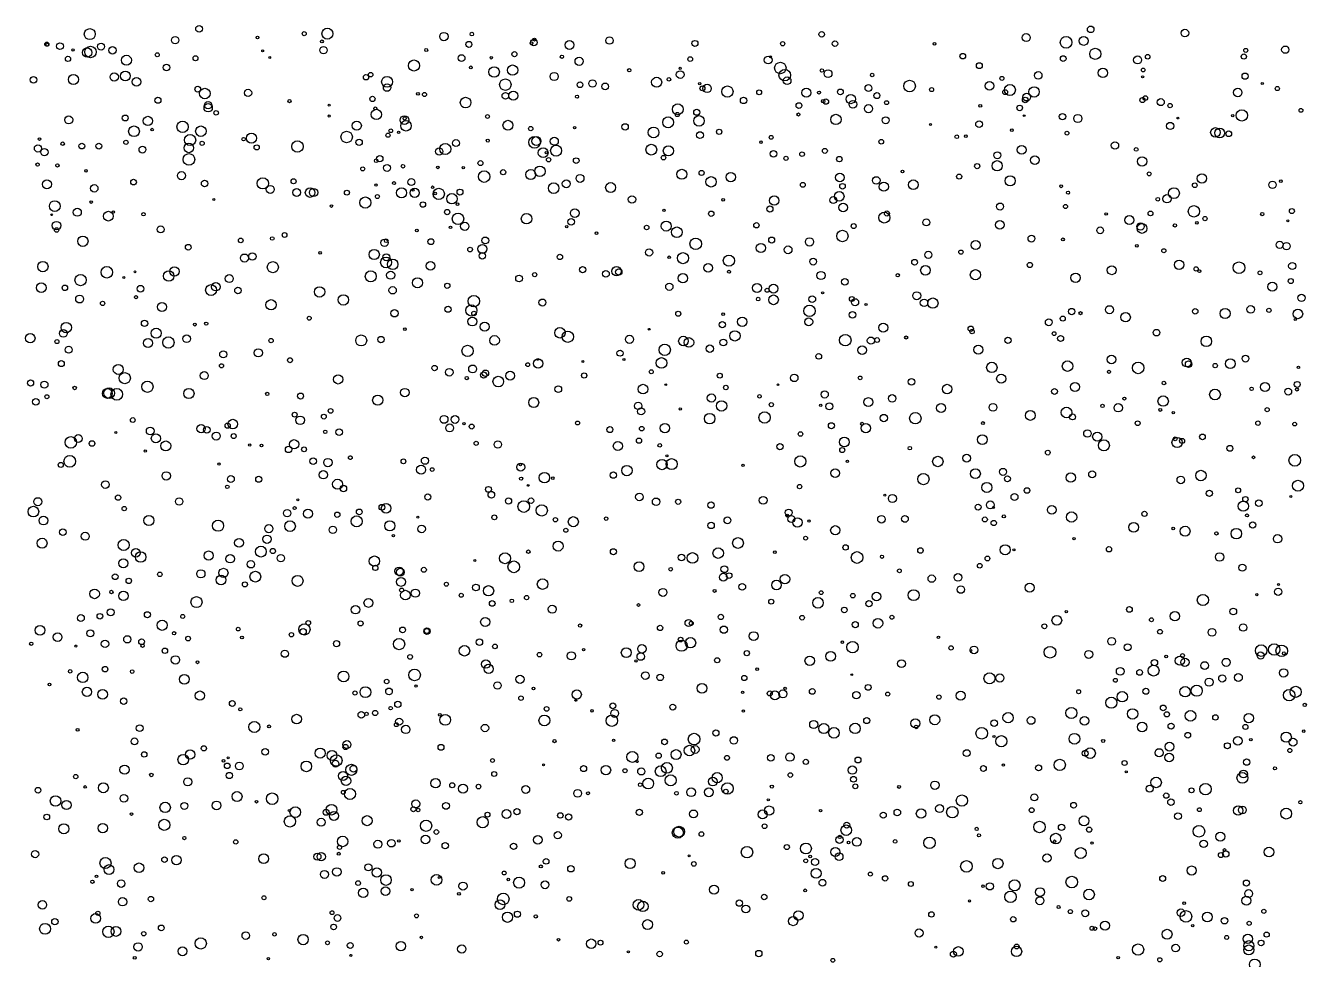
# Model space of a CAD drawing. Extents: x -296 to 296, y -196 to 196.
# Drawn here: x -295.8 to -77.4, y 36.1 to 195.5 of the extents above; entities that cross this region are included whole.
import ezdxf

# ---------------------------------------------------------------- set-up
doc = ezdxf.new("R2010")
doc.units = 0

msp = doc.modelspace()

# ---------------------------------------------------------------- linework, layer by layer
at = {"layer": 'MIX'}
for centre, radius in [((-284.799, 194.0253), 0.9393), ((-266.1601, 194.9174), 0.565), ((-248.2148, 194.105), 0.3445), ((-244.2562, 194.103), 0.931), ((-159.9038, 193.9913), 0.4793), ((-114.0043, 194.8439), 0.5636), ((-97.9259, 194.2112), 0.6467), ((-292.1429, 192.3059), 0.3499), ((-292.0463, 192.2079), 0.2617), ((-289.8888, 191.9839), 0.5718), ((-282.8854, 191.9023), 0.5942), ((-270.2422, 193.0002), 0.6355), ((-256.1812, 193.4383), 0.2283), ((-245.1799, 192.7848), 0.2404), ((-224.3715, 193.6094), 0.7225), ((-220.1196, 192.2743), 0.509), ((-219.6167, 194.0304), 0.3059), ((-209.4261, 192.4874), 0.2524), ((-209.0451, 192.6043), 0.5567), ((-208.9376, 193.0873), 0.2406), ((-202.9424, 192.1768), 0.7488), ((-196.1269, 192.9266), 0.6286), ((-181.5392, 192.4401), 0.5086), ((-166.568, 192.3806), 0.3654), ((-157.6463, 192.3954), 0.4737), ((-140.6657, 192.3886), 0.2373), ((-125.0123, 193.4377), 0.6821), ((-118.1955, 192.6184), 0.998), ((-115.1975, 192.8679), 0.7533), ((-288.5253, 189.7982), 0.4432), ((-287.6449, 191.3309), 0.1998), ((-285.2521, 190.8861), 0.8014), ((-284.6796, 190.9816), 0.977), ((-280.933, 191.2633), 0.6365), ((-278.5501, 189.578), 0.848), ((-273.2886, 190.4961), 0.3371), ((-266.7636, 189.9107), 0.4231), ((-255.305, 191.1526), 0.1678), ((-254.1078, 190.0357), 0.1586), ((-244.9267, 191.3018), 0.625), ((-227.3905, 191.3035), 0.2631), ((-221.3595, 189.9377), 0.5779), ((-216.2884, 189.9978), 0.2218), ((-212.3463, 190.6134), 0.4333), ((-204.2292, 190.1693), 0.2872), ((-201.3057, 189.3901), 0.6986), ((-182.341, 189.7677), 0.4084), ((-169.0389, 189.6075), 0.6611), ((-168.6308, 190.1425), 0.1605), ((-135.8331, 190.2605), 0.4749), ((-118.694, 189.8535), 0.4877), ((-113.2223, 190.6625), 0.9516), ((-105.9992, 189.6285), 0.6824), ((-104.2809, 190.165), 0.3875), ((-87.8687, 190.1982), 0.4502), ((-87.5373, 191.2434), 0.3475), ((-80.7979, 191.3741), 0.6232), ((-271.7176, 188.3459), 0.5588), ((-229.4869, 188.6715), 0.95), ((-219.7781, 188.3535), 0.2356), ((-215.8082, 187.5683), 0.9002), ((-212.644, 187.8932), 0.8741), ((-192.7381, 187.857), 0.2835), ((-184.0699, 188.1954), 0.1832), ((-166.9592, 188.2496), 0.9748), ((-166.2069, 187.023), 0.9875), ((-159.8671, 187.8141), 0.2955), ((-158.8228, 187.2781), 0.6702), ((-133.0069, 188.6398), 0.5063), ((-111.9202, 187.4148), 0.7915), ((-105.0414, 187.9075), 0.317), ((-294.4103, 186.2197), 0.5629), ((-287.5947, 186.2798), 0.8526), ((-280.6252, 186.7137), 0.7128), ((-278.7471, 186.8951), 0.8254), ((-276.8273, 185.8923), 0.7316), ((-237.6726, 186.6685), 0.4493), ((-236.8827, 187.1157), 0.3831), ((-234.0658, 185.8836), 0.9328), ((-213.8887, 185.4061), 0.9822), ((-205.5583, 186.7923), 0.6916), ((-201.1517, 185.3912), 0.4867), ((-199.0163, 185.6043), 0.6387), ((-196.8457, 185.1122), 0.5693), ((-188.0738, 185.8131), 0.8641), ((-185.9724, 186.3069), 0.3119), ((-184.0532, 187.123), 0.6602), ((-180.7197, 185.5598), 0.1852), ((-165.802, 186.0734), 0.6541), ((-151.2972, 187.0459), 0.3009), ((-144.8975, 185.1708), 0.9897), ((-131.2688, 185.2159), 0.7388), ((-129.1578, 186.4804), 0.3425), ((-122.9623, 186.9789), 0.6458), ((-105.1348, 186.7316), 0.1777), ((-87.6518, 186.8517), 0.5299), ((-84.714, 185.6145), 0.178), ((-266.3856, 184.6402), 0.4964), ((-265.1773, 183.8845), 0.9033), ((-257.7979, 183.9891), 0.6251), ((-234.0673, 184.9139), 0.6424), ((-228.8102, 183.8475), 0.2424), ((-227.6891, 183.7258), 0.3513), ((-213.8903, 183.5119), 0.5597), ((-212.53, 183.5246), 0.7907), ((-201.6635, 183.3492), 0.254), ((-180.2526, 184.7778), 0.4233), ((-179.4698, 184.7643), 0.7238), ((-175.9979, 184.2226), 0.9664), ((-170.5765, 184.0959), 0.4229), ((-162.533, 184.0325), 0.7852), ((-160.3608, 184.0553), 0.2581), ((-156.7119, 184.17), 0.4914), ((-154.9414, 182.9439), 0.788), ((-151.9286, 184.8193), 0.5862), ((-150.4943, 183.5418), 0.5128), ((-141.1501, 184.5581), 0.3392), ((-128.6041, 184.1249), 0.4104), ((-127.7951, 184.4994), 0.9337), ((-124.928, 183.2785), 0.6587), ((-123.6616, 184.1692), 0.8845), ((-104.6841, 183.1191), 0.3905), ((-88.9058, 184.0636), 0.7163), ((-82.1637, 184.7393), 0.3565), ((-273.18, 182.7336), 0.5124), ((-264.6045, 181.4564), 0.7108), ((-264.6188, 181.9144), 0.6242), ((-250.7282, 182.5964), 0.2716), ((-243.9433, 181.8981), 0.1716), ((-236.5697, 182.9665), 0.4484), ((-236.0789, 181.3379), 0.2549), ((-220.676, 182.3461), 0.9094), ((-184.4643, 181.2005), 0.9297), ((-173.2395, 182.7084), 0.5413), ((-163.7829, 181.8346), 0.4943), ((-159.6514, 182.5885), 0.2888), ((-159.1839, 182.5112), 0.4531), ((-154.5774, 182.0493), 0.6591), ((-151.9235, 181.3018), 0.6908), ((-148.8301, 182.3326), 0.3318), ((-132.841, 181.8039), 0.2383), ((-126.117, 181.438), 0.4731), ((-125.1919, 182.8013), 0.472), ((-105.1719, 182.7692), 0.4304), ((-102.0429, 182.4201), 0.5958), ((-100.459, 181.8356), 0.3661), ((-78.1208, 181.0197), 0.3223), ((-288.3987, 179.3944), 0.6816), ((-278.763, 179.707), 0.5038), ((-274.891, 179.2096), 0.7903), ((-268.9629, 178.2009), 0.9722), ((-263.2502, 180.5838), 0.3826), ((-243.965, 180.0464), 0.1875), ((-239.2452, 178.4141), 0.7823), ((-235.904, 180.32), 0.879), ((-231.1203, 179.3702), 0.7377), ((-230.8445, 178.3897), 0.8985), ((-231.0691, 179.6464), 0.2772), ((-216.9402, 179.9779), 0.3266), ((-213.4483, 178.4691), 0.8488), ((-186.1139, 178.9734), 0.9311), ((-184.5347, 180.3073), 0.3607), ((-181.2405, 180.6932), 0.5126), ((-180.8446, 179.2228), 0.9016), ((-163.8728, 180.3094), 0.2596), ((-157.4698, 179.4641), 0.8831), ((-148.9871, 179.3299), 0.5905), ((-133.0451, 178.6604), 0.5824), ((-125.3533, 180.1178), 0.1539), ((-118.8084, 179.9447), 0.5497), ((-116.198, 179.6317), 0.7034), ((-99.1151, 179.7074), 0.1619), ((-89.7677, 180.1395), 0.2009), ((-88.2149, 180.1609), 0.9754), ((-277.2596, 177.4436), 0.9131), ((-274.1748, 177.7337), 0.2203), ((-267.6866, 175.9595), 0.9555), ((-265.8459, 177.4605), 0.8993), ((-257.2248, 176.2789), 0.8542), ((-240.9712, 176.4774), 0.9756), ((-233.9274, 176.7805), 0.3555), ((-233.4484, 177.5342), 0.3199), ((-232.1033, 177.2851), 0.2021), ((-209.5567, 177.9141), 0.3609), ((-202.0691, 178.0621), 0.2047), ((-193.4499, 178.1995), 0.5453), ((-188.6024, 177.2426), 0.9277), ((-180.6773, 176.8047), 0.5742), ((-177.3995, 177.3535), 0.4531), ((-141.3199, 178.6104), 0.1693), ((-127.4523, 177.6304), 0.2164), ((-118.0557, 177.119), 0.3264), ((-100.4384, 178.36), 0.6135), ((-92.719, 177.2572), 0.814), ((-91.9815, 177.1632), 0.8441), ((-90.4479, 177.0223), 0.487), ((-293.6472, 174.525), 0.6206), ((-293.3912, 176.1257), 0.224), ((-289.4286, 175.3346), 0.3032), ((-286.1591, 174.9229), 0.4925), ((-283.2615, 174.9151), 0.5052), ((-278.642, 175.5642), 0.3618), ((-275.8256, 174.317), 0.5754), ((-267.8991, 174.614), 0.8202), ((-265.6324, 175.388), 0.3565), ((-258.5619, 176.0942), 0.2954), ((-256.3267, 174.7005), 0.4397), ((-249.3733, 174.8426), 0.9789), ((-238.8424, 175.5553), 0.5404), ((-224.1465, 174.4225), 0.9522), ((-222.3139, 175.4329), 0.5905), ((-216.8899, 175.8513), 0.2615), ((-208.9031, 175.566), 0.9933), ((-208.5978, 175.7685), 0.7697), ((-205.537, 175.7458), 0.6845), ((-205.2232, 174.1504), 0.9403), ((-188.9852, 174.307), 0.9188), ((-186.0718, 174.1212), 0.8685), ((-170.2771, 175.5924), 0.2073), ((-168.5359, 176.4116), 0.3327), ((-149.7412, 175.6689), 0.403), ((-136.8568, 176.5067), 0.3128), ((-135.3158, 176.6066), 0.2331), ((-125.7757, 174.2889), 0.7554), ((-109.8612, 175.0353), 0.6304), ((-292.5492, 173.8857), 0.6172), ((-267.8816, 172.6472), 0.9872), ((-235.935, 172.4154), 0.3106), ((-235.3116, 172.7721), 0.5397), ((-225.1777, 174.0006), 0.6079), ((-207.4418, 173.7821), 0.8328), ((-206.8998, 173.8089), 0.2088), ((-206.5101, 172.5976), 0.3766), ((-201.8017, 172.4381), 0.4835), ((-186.9055, 172.9491), 0.3825), ((-168.1171, 173.6098), 0.5697), ((-165.991, 172.8323), 0.36), ((-163.2563, 173.544), 0.3968), ((-159.3658, 174.1033), 0.4248), ((-156.8888, 172.6994), 0.4657), ((-129.9201, 173.3485), 0.5926), ((-123.5307, 172.5216), 0.7176), ((-106.2442, 174.3465), 0.3158), ((-105.2251, 172.3082), 0.8017), ((-293.7042, 171.7645), 0.2859), ((-290.3264, 171.631), 0.2892), ((-285.4565, 170.7068), 0.2138), ((-269.1634, 169.8807), 0.6904), ((-238.2276, 171.0335), 0.3454), ((-234.0719, 171.1907), 0.5863), ((-231.3571, 171.4902), 0.3133), ((-225.4253, 171.2916), 0.2239), ((-221.0699, 171.2285), 0.2017), ((-218.1408, 172.0091), 0.4263), ((-217.5068, 169.7185), 0.9831), ((-214.2726, 170.4668), 0.442), ((-209.5502, 170.0692), 0.8414), ((-207.9884, 170.6114), 0.8937), ((-183.7752, 170.1065), 0.8519), ((-180.4004, 170.3373), 0.4367), ((-175.4314, 169.6253), 0.7956), ((-146.1179, 170.5833), 0.2192), ((-133.3735, 171.4988), 0.4411), ((-129.9609, 171.5694), 0.8689), ((-104.0167, 170.1733), 0.3285), ((-292.128, 168.4006), 0.7744), ((-284.0397, 167.713), 0.631), ((-277.3358, 168.7689), 0.4842), ((-265.2034, 168.5446), 0.5551), ((-255.2777, 168.5631), 0.9627), ((-254.0066, 167.5353), 0.6792), ((-250.0339, 168.9093), 0.4305), ((-235.985, 168.2665), 0.195), ((-232.8916, 168.6076), 0.2459), ((-229.9529, 168.7798), 0.5962), ((-205.6424, 167.7371), 0.9043), ((-203.4975, 168.4861), 0.6702), ((-201.1482, 169.4003), 0.6758), ((-195.9275, 167.8497), 0.8511), ((-178.7884, 168.8219), 0.894), ((-163.1332, 168.317), 0.411), ((-156.8151, 169.5602), 0.747), ((-156.3557, 168.0676), 0.4737), ((-150.5865, 169.0582), 0.6424), ((-149.3095, 167.9912), 0.786), ((-144.2655, 168.3228), 0.8248), ((-136.4473, 169.7208), 0.4357), ((-127.7406, 169.0045), 0.8684), ((-119.0335, 168.0683), 0.2451), ((-96.2449, 168.2324), 0.4025), ((-95.0267, 169.407), 0.7894), ((-82.9783, 168.3078), 0.6427), ((-81.5488, 168.9487), 0.2285), ((-249.5019, 167.0059), 0.6765), ((-247.2243, 166.9817), 0.8048), ((-246.6185, 167.0014), 0.7046), ((-240.9306, 166.9725), 0.4302), ((-237.7792, 165.2769), 0.9576), ((-235.7322, 166.3137), 0.3455), ((-231.6044, 166.9472), 0.8512), ((-229.3761, 166.9419), 0.7765), ((-229.597, 167.3944), 0.1617), ((-226.306, 167.9098), 0.2031), ((-225.2593, 166.7595), 0.9681), ((-225.8911, 166.8216), 0.2296), ((-223.0133, 165.9468), 0.8846), ((-221.6327, 167.0764), 0.5014), ((-192.2808, 165.8203), 0.6339), ((-168.0154, 165.6216), 0.8038), ((-157.9237, 165.7156), 0.5801), ((-156.9074, 166.3455), 0.8097), ((-117.8646, 166.958), 0.2667), ((-102.5556, 165.8508), 0.3137), ((-100.9868, 165.9291), 0.7172), ((-99.7965, 166.8903), 0.9289), ((-290.7764, 164.6792), 0.9195), ((-286.9358, 163.6282), 0.6862), ((-284.5676, 165.3792), 0.2273), ((-280.7762, 163.6575), 0.2008), ((-263.6432, 165.8133), 0.1547), ((-243.5787, 164.6873), 0.2233), ((-227.9569, 164.9479), 0.4562), ((-223.8244, 163.663), 0.4527), ((-222.0377, 165.0325), 0.2325), ((-202.051, 163.4622), 0.7447), ((-186.8208, 163.9493), 0.1833), ((-178.7503, 163.3795), 0.4586), ((-176.7052, 165.7353), 0.2322), ((-168.7503, 164.1918), 0.518), ((-156.2331, 164.4397), 0.724), ((-148.7745, 163.4196), 0.4383), ((-129.4718, 164.5985), 0.6025), ((-118.3004, 164.6106), 0.356), ((-103.7979, 163.4389), 0.4022), ((-96.3896, 163.787), 0.9714), ((-79.6708, 163.8329), 0.4266), ((-291.306, 163.2097), 0.1536), ((-290.4738, 161.3433), 0.729), ((-281.6379, 162.9617), 0.8298), ((-275.64, 163.2858), 0.2926), ((-221.9663, 162.5077), 0.9735), ((-220.8166, 161.2351), 0.7135), ((-210.2748, 162.5289), 0.897), ((-202.6518, 161.9939), 0.5697), ((-186.4339, 161.2685), 0.8544), ((-171.0506, 161.4097), 0.4513), ((-154.4515, 161.271), 0.4245), ((-149.2234, 162.7197), 0.9374), ((-142.0435, 161.9002), 0.5843), ((-129.5038, 161.4912), 0.7423), ((-111.362, 163.3466), 0.2083), ((-107.4005, 162.2905), 0.7733), ((-105.4908, 161.1915), 0.6276), ((-105.2373, 160.8679), 0.8363), ((-99.639, 161.3977), 0.2835), ((-95.8731, 161.8417), 0.2245), ((-94.4982, 162.5558), 0.3663), ((-84.735, 163.3089), 0.284), ((-80.3702, 162.1676), 0.1534), ((-290.4684, 160.5994), 0.38), ((-285.9782, 158.6789), 0.8764), ((-272.7154, 160.7028), 0.5981), ((-253.668, 159.1516), 0.3069), ((-251.5633, 159.7507), 0.4074), ((-228.9764, 160.5296), 0.2316), ((-223.2499, 161.0602), 0.2124), ((-203.4246, 161.1791), 0.189), ((-198.3186, 160.0641), 0.2271), ((-189.7804, 161.0311), 0.3889), ((-184.6295, 160.2165), 0.9033), ((-156.3835, 159.5787), 0.9678), ((-124.1231, 159.1308), 0.577), ((-112.3956, 160.5457), 0.5713), ((-267.9965, 157.6611), 0.4906), ((-259.0463, 158.8288), 0.3924), ((-236.2589, 156.4241), 0.8733), ((-234.5023, 158.4296), 0.6297), ((-234.2143, 158.7649), 0.3109), ((-226.6006, 158.6185), 0.5019), ((-219.9141, 157.2685), 0.4057), ((-217.7961, 157.3795), 0.7705), ((-217.3244, 158.8169), 0.5897), ((-189.3639, 156.7747), 0.6153), ((-181.4084, 158.2396), 0.9896), ((-170.2877, 157.5359), 0.7917), ((-168.4444, 158.8923), 0.51), ((-165.6409, 157.2238), 0.6632), ((-161.9894, 158.5732), 0.7012), ((-133.6265, 158.0298), 0.7812), ((-118.745, 158.9838), 0.2575), ((-106.1342, 157.8839), 0.2346), ((-101.5243, 157.0726), 0.3452), ((-81.75, 158.0747), 0.6064), ((-80.5965, 157.847), 0.6173), ((-292.812, 154.3489), 0.8869), ((-258.4133, 155.8184), 0.6869), ((-257.067, 156.0693), 0.6254), ((-253.563, 154.2622), 0.9459), ((-245.5129, 156.7132), 0.2256), ((-234.2504, 155.0674), 0.9279), ((-234.2019, 155.9429), 0.5909), ((-233.107, 154.7435), 0.8868), ((-226.6643, 154.4879), 0.7377), ((-217.8187, 156.1874), 0.5542), ((-204.5815, 156.0042), 0.461), ((-185.9359, 155.9627), 0.2039), ((-183.5772, 155.7986), 0.9511), ((-175.7443, 155.3744), 0.9546), ((-161.3675, 155.2017), 0.5796), ((-144.048, 155.1018), 0.4877), ((-141.7163, 156.3685), 0.6041), ((-136.1558, 156.8237), 0.3663), ((-124.3832, 154.6361), 0.4386), ((-98.9216, 154.6698), 0.8073), ((-88.6989, 154.1652), 0.9937), ((-286.3825, 152.0577), 0.9552), ((-281.8985, 153.3897), 0.9828), ((-277.0905, 153.4573), 0.1601), ((-271.331, 152.7527), 0.8908), ((-270.3671, 153.5311), 0.8068), ((-260.9996, 152.3065), 0.6853), ((-236.8516, 152.6881), 0.9436), ((-233.4635, 152.8856), 0.6909), ((-211.5585, 152.3361), 0.5711), ((-208.8832, 152.9706), 0.3529), ((-200.7114, 153.8325), 0.531), ((-196.7323, 153.1134), 0.5752), ((-194.9243, 153.561), 0.7929), ((-194.5293, 153.4398), 0.5398), ((-183.5908, 152.3687), 0.8023), ((-179.2639, 154.1462), 0.7389), ((-175.7245, 153.4828), 0.252), ((-160.0379, 152.8419), 0.6988), ((-146.9292, 152.8778), 0.2778), ((-142.2037, 153.7298), 0.8179), ((-133.6763, 152.9714), 0.8695), ((-116.5833, 152.4538), 0.7898), ((-110.4061, 153.7446), 0.7659), ((-96.0099, 153.9691), 0.3645), ((-95.4596, 153.5771), 0.25), ((-85.109, 153.2932), 0.3261), ((-79.6193, 154.4543), 0.6053), ((-293.0939, 150.761), 0.8246), ((-289.0505, 150.7395), 0.4687), ((-278.9997, 152.5025), 0.1716), ((-276.1398, 150.5861), 0.5712), ((-264.1073, 150.3545), 0.9277), ((-263.2923, 150.9246), 0.7201), ((-259.517, 150.2903), 0.5527), ((-245.5983, 150.0413), 0.8873), ((-233.123, 150.314), 0.6255), ((-228.8895, 151.6051), 0.8628), ((-223.7936, 151.0836), 0.4392), ((-185.9067, 150.924), 0.6228), ((-170.9475, 150.7082), 0.7833), ((-168.1385, 150.5995), 0.7497), ((-155.9706, 151.7539), 0.5552), ((-83.0249, 150.9264), 0.7765), ((-79.8554, 151.8866), 0.4315), ((-286.5396, 148.82), 0.6719), ((-276.9249, 149.1451), 0.2602), ((-253.8754, 147.8471), 0.8736), ((-241.5325, 148.6732), 0.8934), ((-219.2756, 148.4519), 0.9787), ((-207.5633, 148.2259), 0.594), ((-170.7498, 148.8136), 0.3036), ((-169.2152, 150.3169), 0.3409), ((-168.1265, 148.687), 0.8257), ((-161.5153, 148.8169), 0.5678), ((-159.7447, 149.8946), 0.1766), ((-154.7581, 148.8299), 0.4247), ((-154.2056, 148.2783), 0.5986), ((-143.684, 149.3797), 0.6784), ((-142.4467, 148.1779), 0.6426), ((-140.9319, 148.1246), 0.8821), ((-78.0289, 149.0183), 0.6083), ((-282.6253, 148.078), 0.3702), ((-272.4984, 147.4666), 0.7749), ((-232.803, 146.3905), 0.6322), ((-223.6752, 147.0853), 0.5227), ((-219.6944, 146.8812), 0.9593), ((-219.2409, 146.3524), 0.3909), ((-184.3833, 146.3143), 0.4315), ((-176.7395, 146.2216), 0.2361), ((-161.9978, 146.7985), 0.9765), ((-154.6563, 146.1389), 0.5733), ((-152.3447, 147.9029), 0.176), ((-117.2388, 146.6861), 0.5383), ((-115.7524, 146.4045), 0.2666), ((-110.7999, 146.9997), 0.6906), ((-108.0414, 145.7204), 0.8075), ((-96.1627, 146.7291), 0.4656), ((-91.0622, 146.3581), 0.8529), ((-86.6976, 147.0507), 0.6504), ((-83.584, 146.8946), 0.3649), ((-78.6473, 146.2885), 0.8219), ((-288.8194, 143.9416), 0.8827), ((-275.4616, 144.6629), 0.5338), ((-266.8886, 144.4548), 0.2399), ((-264.9398, 144.6199), 0.2755), ((-247.3606, 145.5514), 0.3356), ((-219.5182, 144.9839), 0.7596), ((-217.4236, 144.1076), 0.7781), ((-176.8729, 144.4411), 0.5333), ((-173.4682, 144.9456), 0.7876), ((-162.1126, 144.9304), 0.6772), ((-149.4054, 143.9523), 0.772), ((-134.474, 143.7581), 0.4495), ((-121.1616, 144.8535), 0.5782), ((-118.7641, 145.4837), 0.4227), ((-79.0895, 145.3445), 0.1782), ((-294.9554, 142.1412), 0.8042), ((-289.32, 142.9505), 0.6563), ((-274.8675, 141.3129), 0.7792), ((-273.4775, 142.9784), 0.8598), ((-271.3974, 141.4006), 0.9675), ((-268.2732, 142.0454), 0.6601), ((-253.8651, 141.7367), 0.365), ((-238.4929, 141.7516), 0.9377), ((-235.1204, 141.9073), 0.5421), ((-231.0216, 143.6766), 0.2307), ((-215.7377, 141.7567), 0.8289), ((-204.576, 143.0669), 0.8968), ((-203.2371, 142.3873), 0.9678), ((-192.7065, 141.9407), 0.7051), ((-189.3567, 143.6627), 0.1534), ((-183.5022, 141.6554), 0.8136), ((-182.57, 141.4105), 0.8257), ((-176.6891, 141.4054), 0.5809), ((-174.7105, 142.5337), 0.8761), ((-155.8797, 141.8054), 0.9871), ((-151.5106, 141.724), 0.6133), ((-150.4537, 141.8293), 0.4044), ((-145.499, 142.2648), 0.2668), ((-134.2398, 143.2722), 0.3766), ((-128.12, 141.7874), 0.5318), ((-120.2532, 142.9165), 0.3177), ((-119.1467, 142.0934), 0.5158), ((-102.7616, 143.0877), 0.5636), ((-94.2638, 141.601), 0.8976), ((-290.4165, 141.566), 0.3478), ((-288.4089, 140.1792), 0.5801), ((-262.0333, 139.381), 0.6034), ((-256.0588, 139.6424), 0.7019), ((-220.3424, 139.975), 0.955), ((-194.3173, 139.5834), 0.5216), ((-186.6885, 140.1535), 0.9595), ((-178.993, 140.352), 0.6397), ((-153.0061, 140.1056), 0.7272), ((-133.1612, 140.1668), 0.7794), ((-289.6644, 137.8008), 0.5062), ((-279.9406, 136.82), 0.8586), ((-262.3214, 137.4316), 0.35), ((-250.644, 138.3805), 0.4211), ((-210.0771, 137.6267), 0.3172), ((-208.2911, 137.8217), 0.7868), ((-208.3262, 138.527), 0.1584), ((-200.6479, 138.1687), 0.1533), ((-193.6534, 138.4908), 0.1801), ((-187.2419, 137.9164), 0.9032), ((-160.408, 139.0437), 0.4812), ((-130.8763, 137.1551), 0.8908), ((-117.954, 137.3779), 0.8954), ((-110.4435, 138.4982), 0.7495), ((-105.9024, 137.0737), 0.9914), ((-97.6079, 137.9907), 0.7622), ((-97.2961, 137.7143), 0.5537), ((-92.7615, 137.4584), 0.3704), ((-90.1667, 137.7931), 0.8213), ((-87.5911, 138.6551), 0.5807), ((-278.8335, 135.3222), 0.9527), ((-265.2638, 135.7598), 0.6809), ((-242.4151, 135.1067), 0.7833), ((-225.9651, 137.0485), 0.4592), ((-223.4526, 136.3336), 0.6448), ((-220.4859, 135.3398), 0.2901), ((-219.4836, 136.8975), 0.6672), ((-217.5999, 135.8803), 0.5328), ((-217.2995, 136.1522), 0.5542), ((-215.0935, 134.7349), 0.9072), ((-213.0689, 135.7389), 0.7529), ((-200.4373, 135.771), 0.4519), ((-188.9831, 136.4076), 0.3377), ((-177.2985, 135.7484), 0.4219), ((-164.5942, 135.3696), 0.6403), ((-153.3521, 135.3655), 0.3169), ((-129.2769, 135.2333), 0.7737), ((-110.8718, 136.3915), 0.2663), ((-78.5591, 137.1743), 0.2193), ((-294.9147, 134.4853), 0.523), ((-292.5451, 134.2126), 0.6023), ((-287.3936, 133.6479), 0.2949), ((-281.8048, 132.7174), 0.8462), ((-281.4973, 132.7602), 0.9109), ((-280.1933, 132.5661), 0.9975), ((-274.9772, 133.8584), 0.9642), ((-267.8859, 132.7032), 0.8727), ((-231.0362, 132.8506), 0.725), ((-204.8526, 133.438), 0.5709), ((-190.3918, 133.4506), 0.8235), ((-186.5235, 134.212), 0.1514), ((-176.2648, 133.7219), 0.3785), ((-167.3643, 134.2038), 0.151), ((-144.5659, 134.6839), 0.5663), ((-138.502, 133.4621), 0.8112), ((-120.181, 133.0557), 0.4961), ((-116.6973, 133.8148), 0.773), ((-101.5112, 134.4864), 0.3055), ((-92.7929, 132.5322), 0.9182), ((-86.5475, 133.4966), 0.2948), ((-84.2665, 133.8126), 0.7678), ((-80.2965, 133.0274), 0.5823), ((-78.7562, 134.2566), 0.5047), ((-78.812, 133.3752), 0.2563), ((-294.0176, 131.2627), 0.5643), ((-292.1317, 132.1547), 0.3384), ((-254.5314, 132.6294), 0.2812), ((-248.8469, 132.2604), 0.5121), ((-235.6757, 131.5544), 0.8667), ((-209.0452, 131.1674), 0.847), ((-191.2279, 130.589), 0.6349), ((-178.7269, 131.9243), 0.7), ((-176.9884, 130.5844), 0.8887), ((-170.5299, 132.2196), 0.2967), ((-168.5096, 130.7844), 0.3554), ((-159.3985, 132.5516), 0.6189), ((-158.6001, 130.5111), 0.592), ((-151.9488, 131.2457), 0.7475), ((-147.8785, 131.8621), 0.6427), ((-108.2573, 131.8413), 0.2624), ((-101.6418, 131.417), 0.8891), ((-249.8493, 129.0885), 0.4129), ((-248.8965, 128.1265), 0.7326), ((-244.8614, 128.7586), 0.4093), ((-243.7062, 129.7354), 0.4026), ((-224.3495, 128.2873), 0.6705), ((-222.4774, 128.2731), 0.664), ((-190.7158, 129.6527), 0.6013), ((-184.0387, 130.0705), 0.2036), ((-179.0279, 128.4091), 0.8981), ((-169.6591, 128.6089), 0.965), ((-160.0757, 130.6842), 0.1957), ((-149.292, 128.5196), 0.6255), ((-143.9248, 128.4813), 0.974), ((-139.535, 130.2215), 0.7623), ((-130.6745, 130.3337), 0.6634), ((-124.295, 128.9558), 0.8385), ((-118.1205, 129.4667), 0.908), ((-117.0974, 128.7082), 0.5067), ((-111.9913, 130.5866), 0.2972), ((-109.3097, 130.2724), 0.71), ((-102.13, 129.9076), 0.2549), ((-99.9092, 129.4266), 0.2107), ((-83.888, 129.9363), 0.3573), ((-277.4668, 128.1796), 0.4043), ((-274.4916, 126.3123), 0.6611), ((-265.8078, 126.6926), 0.7037), ((-264.8245, 126.4889), 0.5631), ((-261.2846, 127.2199), 0.4424), ((-260.4009, 127.4787), 0.8215), ((-242.252, 126.1116), 0.5786), ((-223.3906, 126.8313), 0.6693), ((-220.9552, 127.5362), 0.1988), ((-219.6386, 127.0587), 0.4197), ((-201.571, 127.6656), 0.336), ((-196.0594, 126.5406), 0.509), ((-190.615, 126.6967), 0.3857), ((-186.6673, 126.8033), 0.7902), ((-158.2537, 127.2106), 0.5136), ((-153.0172, 127.551), 0.246), ((-152.3786, 126.7901), 0.7938), ((-132.3877, 127.6589), 0.243), ((-105.9882, 127.6282), 0.4067), ((-85.4614, 127.6386), 0.3727), ((-79.1939, 127.4763), 0.3173), ((-288.0298, 124.3595), 0.9826), ((-286.7636, 125.0152), 0.6664), ((-284.4185, 124.1798), 0.475), ((-280.3457, 126.0308), 0.1748), ((-273.5267, 125.052), 0.7791), ((-271.8438, 123.7551), 0.8515), ((-263.2336, 125.4406), 0.6846), ((-260.2503, 125.4433), 0.4271), ((-249.9346, 124.0307), 0.7966), ((-244.6213, 126.1646), 0.2934), ((-218.8726, 124.1997), 0.3588), ((-215.1765, 124.0004), 0.6089), ((-194.6936, 123.7405), 0.7707), ((-191.0839, 124.66), 0.443), ((-163.5237, 125.7867), 0.383), ((-156.0476, 124.4141), 0.8365), ((-132.4894, 124.8329), 0.824), ((-114.5647, 125.8819), 0.6338), ((-112.88, 125.3349), 0.7907), ((-111.751, 123.8549), 0.9409), ((-99.2619, 124.3442), 0.8697), ((-99.5772, 124.97), 0.3235), ((-98.4065, 124.6095), 0.4296), ((-94.9319, 125.3024), 0.4768), ((-275.3381, 122.8848), 0.1866), ((-257.5211, 123.9056), 0.2106), ((-255.5086, 123.8287), 0.228), ((-250.8872, 123.1588), 0.5488), ((-248.2382, 123.1703), 0.4156), ((-187.5345, 123.8579), 0.3159), ((-167.0298, 123.6157), 0.5338), ((-156.3956, 123.0619), 0.4321), ((-144.8659, 123.378), 0.3039), ((-135.1645, 121.6748), 0.674), ((-121.3298, 122.6197), 0.4111), ((-90.2506, 123.3455), 0.5085), ((-289.7721, 120.5168), 0.4328), ((-288.2226, 121.1225), 0.9948), ((-262.769, 120.6654), 0.2079), ((-246.6986, 121.1562), 0.5576), ((-244.1785, 120.917), 0.7126), ((-240.3434, 121.7543), 0.3164), ((-231.2849, 121.1313), 0.412), ((-228.2606, 119.6998), 0.77), ((-227.6077, 121.2395), 0.6146), ((-211.2733, 120.1386), 0.6808), ((-211.3241, 120.5672), 0.2175), ((-193.1503, 119.543), 0.8891), ((-187.1589, 120.581), 0.8789), ((-186.3086, 122.06), 0.1719), ((-185.5121, 120.649), 0.9408), ((-173.3296, 120.4359), 0.1869), ((-163.5545, 121.1105), 0.9589), ((-155.5155, 121.1314), 0.2024), ((-140.0877, 121.1033), 0.8914), ((-86.2041, 121.8152), 0.2331), ((-79.1713, 121.3024), 0.9989), ((-271.7599, 118.6432), 0.7145), ((-260.7334, 118.1127), 0.5853), ((-255.9716, 118.0697), 0.52), ((-244.9548, 118.8374), 0.7051), ((-242.5272, 117.2175), 0.851), ((-226.3802, 119.7216), 0.321), ((-211.1988, 118.1739), 0.2724), ((-207.2278, 118.3433), 0.8912), ((-205.7992, 118.2645), 0.2148), ((-195.4595, 118.7788), 0.549), ((-157.5933, 119.1014), 0.7328), ((-142.5442, 118.1071), 0.9658), ((-133.6731, 119.0201), 0.845), ((-128.9717, 119.3245), 0.6006), ((-128.2107, 118.1489), 0.5069), ((-117.4032, 118.3661), 0.7993), ((-113.7549, 118.9205), 0.5946), ((-98.6264, 117.9609), 0.6443), ((-95.1929, 118.7088), 0.896), ((-282.144, 117.1539), 0.6501), ((-261.3373, 116.774), 0.2997), ((-241.5104, 116.4832), 0.5365), ((-216.7733, 116.3427), 0.4955), ((-216.2817, 115.4338), 0.5641), ((-209.9811, 117.0296), 0.161), ((-163.6872, 116.8214), 0.374), ((-131.7377, 116.6799), 0.8639), ((-124.8765, 116.146), 0.47), ((-93.7565, 115.6575), 0.5388), ((-88.8278, 116.1748), 0.4124), ((-78.6289, 116.9716), 0.9286), ((-293.6831, 114.2331), 0.6944), ((-279.97, 114.9331), 0.4551), ((-269.5526, 114.2776), 0.6235), ((-249.3166, 114.552), 0.1818), ((-234.9524, 113.2834), 0.4925), ((-234.2386, 113.1115), 0.8222), ((-227.1231, 115.0426), 0.5194), ((-213.3529, 114.3654), 0.5245), ((-210.7479, 113.417), 0.9971), ((-209.5138, 114.4136), 0.471), ((-207.6852, 112.7649), 0.9663), ((-191.0111, 115.0491), 0.6495), ((-188.1601, 114.226), 0.6435), ((-184.4009, 114.2244), 0.4373), ((-178.7868, 113.6518), 0.5392), ((-169.8971, 114.4772), 0.6718), ((-149.1302, 115.3417), 0.1722), ((-147.8373, 114.7864), 0.6927), ((-133.216, 113.3145), 0.5008), ((-131.1325, 113.6912), 0.6753), ((-127.0038, 115.0444), 0.5933), ((-120.6568, 112.848), 0.7344), ((-87.9574, 113.4735), 0.8768), ((-87.5999, 114.672), 0.4549), ((-85.3282, 113.9974), 0.566), ((-79.8394, 115.1284), 0.173), ((-294.4332, 112.5415), 0.9099), ((-292.7217, 111.0183), 0.7456), ((-278.9316, 113.0571), 0.3726), ((-274.7152, 111.033), 0.8645), ((-251.1171, 112.2763), 0.6213), ((-249.8439, 113.1578), 0.2464), ((-247.581, 112.1972), 0.7719), ((-242.567, 112.0204), 0.4492), ((-239.2628, 110.8883), 0.9308), ((-238.8216, 112.4918), 0.4924), ((-228.8249, 111.5846), 0.1771), ((-215.7678, 111.5642), 0.4226), ((-205.3566, 111.1678), 0.3698), ((-202.2914, 110.8259), 0.8615), ((-196.6789, 111.3524), 0.2932), ((-175.9976, 111.062), 0.5757), ((-165.5334, 112.3812), 0.5869), ((-165.7987, 111.8588), 0.2419), ((-165.0902, 111.2865), 0.5826), ((-164.0474, 110.7053), 0.799), ((-149.7057, 111.2379), 0.6456), ((-145.6956, 111.2922), 0.5656), ((-132.0637, 111.2077), 0.4252), ((-130.6045, 113.2665), 0.1687), ((-128.8219, 111.742), 0.2635), ((-117.2628, 111.627), 0.8786), ((-104.8362, 112.1686), 0.4419), ((-87.3298, 111.8967), 0.2605), ((-289.4149, 109.052), 0.5616), ((-262.9166, 110.1429), 0.9557), ((-254.2463, 109.632), 0.7037), ((-250.6304, 110.0575), 0.905), ((-243.3236, 109.4285), 0.6193), ((-233.6124, 110.1103), 0.8675), ((-228.1817, 109.595), 0.6556), ((-203.5682, 109.3693), 0.3497), ((-178.773, 110.1853), 0.5375), ((-162.0752, 110.9333), 0.1989), ((-157.5885, 109.3622), 0.7908), ((-130.5515, 110.6095), 0.4503), ((-106.6586, 109.8751), 0.8253), ((-99.908, 109.6774), 0.2271), ((-97.8934, 109.206), 0.8408), ((-89.1418, 108.79), 0.8998), ((-86.3546, 110.2778), 0.5323), ((-292.9408, 107.1584), 0.8428), ((-285.5849, 108.3445), 0.6883), ((-279.0313, 106.8432), 0.9476), ((-259.3331, 107.2262), 0.7547), ((-254.5653, 107.8336), 0.7066), ((-232.9949, 108.4373), 0.1993), ((-204.8978, 106.6668), 0.8581), ((-174.1951, 107.1913), 0.92), ((-162.6495, 108.0191), 0.3187), ((-116.8364, 107.9216), 0.205), ((-92.5511, 108.8248), 0.2746), ((-82.1056, 107.9279), 0.7202), ((-276.937, 105.4971), 0.7319), ((-276.1255, 104.8025), 0.8976), ((-264.5196, 105.048), 0.7834), ((-260.8552, 104.515), 0.7196), ((-255.6063, 105.7164), 0.9243), ((-253.5667, 105.8228), 0.4447), ((-252.2159, 104.61), 0.6219), ((-236.2405, 104.0995), 0.8799), ((-213.9471, 104.5974), 0.932), ((-209.9614, 105.7031), 0.3036), ((-195.4582, 105.706), 0.51), ((-183.8267, 104.7103), 0.5604), ((-181.9564, 104.6359), 0.9095), ((-177.5663, 105.4666), 0.9017), ((-167.9206, 105.6406), 0.2337), ((-155.8282, 106.4258), 0.4633), ((-153.8733, 104.7177), 0.9979), ((-149.6186, 104.8521), 0.2811), ((-143.0569, 105.9104), 0.4661), ((-131.6291, 104.5449), 0.4068), ((-128.5924, 106.0434), 0.8574), ((-127.0971, 106.0477), 0.1713), ((-110.8828, 106.1264), 0.4495), ((-92.0063, 104.8041), 0.7268), ((-279.0921, 103.7274), 0.7821), ((-261.9907, 102.1014), 0.7718), ((-257.3105, 103.5625), 0.6316), ((-236.077, 102.9403), 0.444), ((-232.0362, 102.3737), 0.7236), ((-231.8133, 102.2163), 0.6747), ((-227.7992, 102.6259), 0.4255), ((-219.1065, 104.2166), 0.1858), ((-212.4477, 103.123), 0.9985), ((-191.0656, 103.1638), 0.8324), ((-185.6754, 102.7185), 0.311), ((-176.5193, 102.7172), 0.5807), ((-146.6459, 102.4399), 0.3235), ((-132.9418, 103.3087), 0.3965), ((-88.1041, 102.9811), 0.5968), ((-280.473, 101.4384), 0.491), ((-278.1525, 100.7298), 0.4692), ((-272.8562, 101.8521), 0.3827), ((-265.8477, 101.936), 0.702), ((-262.413, 100.88), 0.8478), ((-258.3212, 100.1198), 0.4328), ((-256.55, 101.4474), 0.9198), ((-249.3454, 100.7359), 0.9392), ((-231.708, 100.5552), 0.758), ((-223.9595, 100.1656), 0.3399), ((-207.5335, 100.1804), 0.9011), ((-176.6967, 101.3561), 0.6638), ((-175.6916, 101.6248), 0.4773), ((-167.6245, 100.0251), 0.8179), ((-166.1696, 101.0239), 0.8044), ((-141.1336, 101.1101), 0.6266), ((-136.6489, 101.3128), 0.6522), ((-283.9882, 98.5116), 0.8221), ((-281.1233, 98.8296), 0.2888), ((-279.0646, 98.1738), 0.8086), ((-231.5876, 99.1558), 0.3401), ((-230.9449, 98.2955), 0.8206), ((-229.2542, 98.6337), 0.6867), ((-221.4194, 98.2697), 0.3344), ((-218.901, 99.5844), 0.5673), ((-216.7606, 99.0386), 0.8842), ((-187.008, 98.7664), 0.6787), ((-178.1857, 99.0238), 0.2508), ((-173.4576, 99.7312), 0.5654), ((-159.9969, 98.7161), 0.3193), ((-154.5876, 98.1982), 0.3875), ((-150.548, 98.0562), 0.743), ((-144.204, 98.2931), 0.9357), ((-136.1644, 99.2537), 0.6474), ((-124.4208, 99.5811), 0.7826), ((-94.8606, 97.4662), 0.9554), ((-85.6546, 98.3855), 0.1963), ((-82.0155, 98.8739), 0.6119), ((-81.9413, 100.1223), 0.1618), ((-266.5952, 97.1065), 0.9396), ((-239.4658, 95.8164), 0.724), ((-237.2586, 96.9679), 0.7534), ((-216.1297, 96.8775), 0.4805), ((-212.7835, 97.3348), 0.302), ((-210.2605, 97.8755), 0.3636), ((-205.9004, 95.894), 0.6821), ((-191.1828, 96.6129), 0.2281), ((-168.5099, 97.1825), 0.4262), ((-160.5418, 96.9848), 0.9046), ((-156.0512, 95.7691), 0.4772), ((-151.8456, 96.8469), 0.5394), ((-107.3987, 95.8515), 0.4855), ((-286.3159, 94.3869), 0.5782), ((-283.081, 94.6955), 0.4751), ((-281.2377, 95.3624), 0.6034), ((-274.9708, 94.9501), 0.5198), ((-272.4562, 93.1511), 0.8617), ((-268.9423, 94.6534), 0.3423), ((-247.5244, 93.5492), 0.3926), ((-217.3309, 93.7211), 0.7745), ((-182.6276, 93.5292), 0.6006), ((-177.1202, 94.5725), 0.461), ((-163.2475, 94.4477), 0.3951), ((-150.3186, 93.5019), 0.8249), ((-147.9305, 94.5208), 0.3377), ((-119.7806, 93.9961), 0.8264), ((-118.1826, 95.4773), 0.2014), ((-103.637, 94.0911), 0.3315), ((-99.6237, 94.7055), 0.8022), ((-89.6666, 95.5125), 0.5717), ((-293.2869, 92.2937), 0.8375), ((-290.2897, 91.1338), 0.7405), ((-284.6949, 91.7781), 0.591), ((-270.4125, 91.7788), 0.2847), ((-259.4756, 92.4966), 0.3171), ((-250.3917, 91.5419), 0.3733), ((-248.1779, 92.4493), 0.9599), ((-248.3961, 92.0676), 0.5296), ((-238.5987, 93.4646), 0.4337), ((-231.4277, 92.3591), 0.495), ((-227.2621, 92.1428), 0.5537), ((-227.3036, 92.1826), 0.422), ((-201.1312, 93.0984), 0.2919), ((-187.4877, 92.7005), 0.4637), ((-182.166, 93.4911), 0.3378), ((-176.6107, 92.4015), 0.6229), ((-171.511, 91.3107), 0.7478), ((-154.1848, 93.2705), 0.5254), ((-121.9051, 92.9848), 0.4162), ((-102.1836, 92.0514), 0.4075), ((-93.3012, 91.9464), 0.6727), ((-87.986, 92.7612), 0.6336), ((-294.8032, 89.998), 0.2775), ((-287.1828, 89.6076), 0.1757), ((-282.2091, 89.9705), 0.6276), ((-278.4042, 90.7542), 0.6178), ((-275.9676, 90.3447), 0.4814), ((-275.8039, 89.6553), 0.2796), ((-268.0269, 90.8733), 0.4029), ((-258.836, 91.0762), 0.2469), ((-242.6995, 90.0209), 0.5287), ((-232.0222, 89.9422), 0.951), ((-220.8652, 88.7981), 0.8958), ((-218.3134, 90.2719), 0.5449), ((-215.6586, 89.5545), 0.3987), ((-190.5882, 89.1402), 0.7192), ((-183.8152, 89.6648), 0.9531), ((-183.9824, 90.7037), 0.4003), ((-182.2972, 90.1717), 0.8933), ((-156.3781, 90.2667), 0.2164), ((-154.6388, 89.4116), 0.9752), ((-139.9913, 91.0863), 0.2164), ((-137.8257, 89.2842), 0.3619), ((-133.9129, 88.9517), 0.6499), ((-120.9459, 88.5504), 0.9988), ((-110.4361, 90.42), 0.6645), ((-107.6979, 89.403), 0.5757), ((-84.9107, 88.8324), 0.9847), ((-82.6983, 89.005), 0.973), ((-81.402, 88.7899), 0.9882), ((-271.9927, 88.8006), 0.4608), ((-270.1969, 87.2428), 0.7181), ((-251.5246, 88.294), 0.6099), ((-230.146, 87.7596), 0.4071), ((-208.0698, 88.1408), 0.393), ((-202.6366, 87.9356), 0.7036), ((-200.5317, 89.0045), 0.1882), ((-193.2571, 88.4816), 0.8506), ((-190.7788, 87.8124), 0.6399), ((-177.7334, 87.1809), 0.4412), ((-172.6907, 88.3919), 0.4539), ((-161.9443, 87.0923), 0.8169), ((-158.389, 87.8651), 0.8391), ((-134.4358, 88.8523), 0.1634), ((-114.3359, 88.1804), 0.6846), ((-101.1257, 87.8141), 0.2384), ((-98.7837, 87.1082), 0.7865), ((-98.3366, 87.9828), 0.3351), ((-97.9236, 86.8343), 0.7172), ((-90.8896, 86.8214), 0.6892), ((-85.008, 87.9908), 0.6047), ((-81.0378, 88.365), 0.2434), ((-288.1495, 85.2908), 0.2929), ((-282.1931, 85.6548), 0.4742), ((-277.5706, 85.2499), 0.3091), ((-266.4215, 86.8434), 0.2427), ((-241.4915, 84.4228), 0.9191), ((-229.3798, 84.6807), 0.9902), ((-217.2114, 86.5397), 0.7219), ((-216.7316, 85.7093), 0.7864), ((-191.5994, 87.0617), 0.2144), ((-189.9962, 84.5706), 0.646), ((-170.9102, 85.6478), 0.2302), ((-146.2887, 86.6024), 0.6699), ((-108.9714, 85.2933), 0.6563), ((-105.6593, 85.1067), 0.4915), ((-103.2716, 85.4208), 0.9281), ((-103.1229, 86.7734), 0.5397), ((-94.5588, 86.2794), 0.6601), ((-81.0841, 85.0261), 0.7065), ((-291.6788, 83.0569), 0.2294), ((-286.0098, 84.2601), 0.8897), ((-268.6832, 83.9312), 0.8411), ((-234.1419, 83.5643), 0.3813), ((-215.2171, 82.8825), 0.6296), ((-211.3897, 83.9338), 0.704), ((-187.4711, 84.2621), 0.5559), ((-180.3375, 82.4075), 0.8282), ((-173.1135, 84.162), 0.4415), ((-154.7836, 84.7313), 0.1521), ((-151.9746, 82.5537), 0.4983), ((-131.2726, 84.0848), 0.9427), ((-129.5117, 84.1569), 0.7037), ((-109.7948, 83.7626), 0.3242), ((-93.7993, 83.4446), 0.686), ((-91.5509, 84.0864), 0.6129), ((-88.7979, 84.2407), 0.669), ((-285.2888, 81.7903), 0.7925), ((-282.6178, 81.3648), 0.8174), ((-266.0068, 81.1476), 0.7947), ((-239.5427, 81.5946), 0.3524), ((-237.7654, 81.7386), 0.9284), ((-233.7457, 81.8741), 0.5643), ((-229.1324, 82.7822), 0.1997), ((-211.2189, 80.7116), 0.3832), ((-209.0957, 82.3674), 0.2252), ((-201.7016, 81.3395), 0.7796), ((-173.3951, 81.7336), 0.2033), ((-168.7739, 81.5184), 0.422), ((-167.8937, 81.2021), 0.7644), ((-166.5332, 81.4496), 0.6875), ((-166.1622, 82.3949), 0.2221), ((-161.522, 81.8721), 0.4883), ((-153.988, 81.2212), 0.6286), ((-148.6353, 81.406), 0.3484), ((-139.9079, 80.8971), 0.3709), ((-136.2051, 81.1434), 0.7682), ((-116.0564, 81.8168), 0.3365), ((-110.4829, 79.9348), 0.9489), ((-108.6215, 80.9537), 0.8924), ((-104.5912, 81.8901), 0.5063), ((-97.9012, 81.8048), 0.8868), ((-95.9022, 81.9811), 0.9478), ((-80.1336, 81.2303), 0.9856), ((-79.0198, 81.7923), 0.9492), ((-279.0226, 80.2036), 0.5487), ((-260.4876, 79.8087), 0.4971), ((-259.1161, 78.8033), 0.2641), ((-236.1168, 78.1837), 0.4423), ((-233.4715, 78.9994), 0.3026), ((-232.234, 79.6466), 0.531), ((-206.8468, 78.8865), 0.3979), ((-201.8605, 80.3454), 0.1642), ((-199.1032, 78.5663), 0.2248), ((-195.5528, 79.4085), 0.4921), ((-195.2297, 78.114), 0.6696), ((-185.3144, 79.1807), 0.5135), ((-173.274, 78.5153), 0.1933), ((-117.3009, 78.1853), 0.9565), ((-106.8466, 78.0291), 0.8857), ((-101.6316, 79.0564), 0.4882), ((-77.473, 79.5492), 0.2844), ((-256.7314, 75.7988), 0.9399), ((-249.5058, 77.1438), 0.8134), ((-238.469, 77.869), 0.5602), ((-237.5885, 78.0224), 0.2867), ((-232.4907, 76.1818), 0.3273), ((-232.0119, 76.7006), 0.5997), ((-225.0693, 77.8758), 0.239), ((-224.1561, 77.0138), 0.9214), ((-207.2212, 76.9114), 0.9286), ((-195.7095, 76.8755), 0.9849), ((-161.2624, 76.2272), 0.6957), ((-152.2209, 76.8964), 0.5203), ((-143.9268, 76.4191), 0.7748), ((-140.6115, 77.0274), 0.8527), ((-130.4691, 76.458), 0.5503), ((-128.1051, 77.3839), 0.8766), ((-124.1683, 76.9095), 0.6591), ((-115.0638, 76.8518), 0.7452), ((-105.2282, 75.7998), 0.8162), ((-101.0033, 77.9645), 0.442), ((-100.2897, 75.9435), 0.5075), ((-96.9605, 77.693), 0.9081), ((-92.7183, 77.4211), 0.4669), ((-87.0255, 77.3229), 0.7974), ((-286.8781, 75.2979), 0.2386), ((-276.2817, 75.594), 0.5841), ((-254.2083, 75.8848), 0.2535), ((-230.8782, 75.371), 0.7108), ((-217.3643, 75.6168), 0.6307), ((-181.6813, 73.7215), 0.9974), ((-177.968, 74.7687), 0.5228), ((-159.5541, 75.5232), 0.8609), ((-157.8111, 74.7884), 0.9085), ((-154.2133, 75.5515), 0.8845), ((-143.7675, 75.814), 0.3042), ((-132.6018, 74.721), 0.9926), ((-130.5184, 74.1731), 0.185), ((-129.2476, 73.3652), 0.9574), ((-116.775, 73.7825), 0.9212), ((-97.4329, 74.3915), 0.4886), ((-87.5994, 75.8029), 0.4334), ((-80.6331, 74.0626), 0.8708), ((-77.6469, 75.0802), 0.2119), ((-277.1772, 73.3448), 0.5807), ((-265.3383, 72.1498), 0.4393), ((-254.8903, 71.5631), 0.5573), ((-245.4916, 71.3468), 0.8537), ((-240.9259, 72.7888), 0.6784), ((-241.1593, 72.3803), 0.4413), ((-224.878, 72.3223), 0.5038), ((-205.5073, 73.3946), 0.2745), ((-195.4142, 73.5337), 0.2091), ((-186.7295, 73.2544), 0.4838), ((-182.4749, 71.7747), 0.8948), ((-181.4941, 71.9505), 0.6718), ((-174.9097, 73.5113), 0.633), ((-114.1098, 71.3274), 0.8988), ((-111.8806, 73.4211), 0.2663), ((-102.317, 71.4011), 0.695), ((-100.5547, 72.4427), 0.7463), ((-90.6819, 72.5947), 0.5042), ((-88.8968, 73.4493), 0.7417), ((-86.6839, 73.637), 0.2161), ((-80.0201, 71.7844), 0.3437), ((-79.4704, 73.2114), 0.6712), ((-275.5164, 71.1057), 0.4649), ((-268.8652, 70.2261), 0.8983), ((-267.6918, 71.1003), 0.8089), ((-261.9795, 70.02), 0.2329), ((-261.2014, 70.5456), 0.1625), ((-247.8473, 69.0776), 0.9048), ((-243.4679, 70.9415), 0.8471), ((-242.7473, 70.0708), 0.986), ((-242.8776, 69.54), 0.5739), ((-216.0764, 70.0685), 0.3238), ((-192.2128, 70.6899), 0.9376), ((-191.3973, 69.8958), 0.1861), ((-187.7277, 70.9076), 0.4493), ((-184.753, 71.0942), 0.8403), ((-176.0698, 70.5349), 0.4146), ((-168.5942, 70.5265), 0.5622), ((-165.329, 70.6689), 0.7168), ((-162.6135, 69.8391), 0.4418), ((-153.7108, 70.1613), 0.5027), ((-135.1557, 71.338), 0.585), ((-119.2839, 69.3206), 0.9597), ((-114.9505, 71.3088), 0.5016), ((-108.2168, 69.6447), 0.4221), ((-100.6266, 70.5799), 0.7369), ((-87.4007, 69.8007), 0.5355), ((-278.8717, 68.5135), 0.7935), ((-274.3075, 67.6066), 0.2977), ((-261.3579, 69.1721), 0.4796), ((-261.0031, 67.5217), 0.5309), ((-259.2796, 69.1483), 0.6651), ((-241.5898, 67.4399), 0.7674), ((-240.1618, 68.4903), 0.943), ((-239.8077, 68.6589), 0.5863), ((-215.7841, 67.7808), 0.4196), ((-207.3628, 69.343), 0.1558), ((-200.5477, 68.6985), 0.5194), ((-196.7252, 68.4398), 0.8087), ((-193.4679, 68.3264), 0.3498), ((-190.6945, 68.2184), 0.6116), ((-187.39, 68.2457), 0.9174), ((-186.3186, 68.8175), 0.9272), ((-177.7411, 67.1457), 0.8719), ((-165.2602, 67.599), 0.3932), ((-154.6822, 68.4525), 0.7193), ((-132.3178, 68.7143), 0.4884), ((-128.8962, 69.3057), 0.1939), ((-122.8948, 68.8258), 0.5134), ((-107.9285, 68.1461), 0.1751), ((-88.1103, 67.1146), 0.9283), ((-87.9261, 67.777), 0.6543), ((-82.5564, 68.7384), 0.2653), ((-287.2102, 67.3263), 0.3686), ((-285.6202, 65.5582), 0.2279), ((-282.4846, 65.4198), 0.8485), ((-268.0852, 66.4393), 0.6898), ((-241.0817, 66.6029), 0.801), ((-225.8006, 66.2069), 0.805), ((-222.9425, 65.8444), 0.4324), ((-221.1159, 65.2799), 0.7714), ((-218.4709, 65.6257), 0.3975), ((-210.4122, 65.1344), 0.6686), ((-190.8788, 65.9419), 0.3134), ((-189.5057, 66.141), 0.9128), ((-185.6795, 66.6924), 0.9309), ((-178.4805, 66.4899), 0.7574), ((-175.9897, 65.3026), 0.989), ((-168.4185, 65.6208), 0.2742), ((-154.4747, 66.874), 0.4974), ((-154.1703, 65.6671), 0.4215), ((-146.6975, 65.5684), 0.2525), ((-140.5939, 65.8606), 0.7069), ((-103.9376, 65.2796), 0.6034), ((-102.8439, 66.3388), 0.9033), ((-94.4143, 65.1786), 0.9868), ((-293.6403, 64.9949), 0.4898), ((-290.6495, 63.1695), 0.8895), ((-278.9802, 63.6278), 0.655), ((-259.6761, 63.9272), 0.8454), ((-253.6856, 63.5559), 0.9829), ((-241.5478, 64.6565), 0.3249), ((-240.4035, 64.3628), 0.956), ((-229.1706, 62.6784), 0.6807), ((-201.5544, 64.4667), 0.6632), ((-199.7808, 64.4903), 0.2505), ((-184.7079, 64.4984), 0.316), ((-182.2039, 64.6569), 0.7401), ((-179.1636, 64.6617), 0.7572), ((-176.2619, 64.7893), 0.3947), ((-169.0221, 63.3726), 0.1926), ((-135.976, 63.2363), 0.9608), ((-123.6059, 63.7908), 0.5857), ((-101.1051, 64.0894), 0.446), ((-100.3066, 62.9734), 0.5512), ((-96.7911, 64.9907), 0.4242), ((-288.777, 62.4807), 0.779), ((-277.7032, 60.9466), 0.2264), ((-271.9439, 62.076), 0.8854), ((-268.6822, 62.3329), 0.5933), ((-263.169, 62.4125), 0.7487), ((-256.3499, 63.0477), 0.2252), ((-250.7359, 61.5506), 0.195), ((-249.7408, 61.2684), 0.9086), ((-244.4726, 61.2528), 0.5148), ((-243.5623, 61.6798), 0.9108), ((-243.1465, 60.6216), 0.7595), ((-229.5904, 61.7671), 0.4292), ((-228.7758, 61.6326), 0.2955), ((-224.0194, 62.3335), 0.5793), ((-216.9389, 60.8322), 0.4078), ((-213.6887, 60.9478), 0.7556), ((-211.9249, 61.345), 0.5251), ((-204.5186, 60.7083), 0.4678), ((-191.0246, 61.2314), 0.5181), ((-181.7843, 60.9607), 0.6672), ((-170.0035, 60.8779), 0.7672), ((-168.8796, 61.5361), 0.7827), ((-160.1017, 61.5082), 0.2146), ((-149.4097, 60.7516), 0.5176), ((-147.0036, 61.198), 0.5636), ((-142.9434, 61.0286), 0.8169), ((-139.7913, 61.8867), 0.6847), ((-137.6108, 61.2558), 0.975), ((-124.0721, 61.6096), 0.4174), ((-116.9194, 62.4408), 0.4895), ((-99.1134, 60.5768), 0.5792), ((-95.4552, 61.6822), 0.3244), ((-88.8382, 61.5379), 0.8014), ((-88.1375, 61.6342), 0.6608), ((-80.6382, 61.014), 0.9186), ((-78.2284, 62.96), 0.2835), ((-292.1438, 60.4368), 0.4875), ((-289.2439, 58.4353), 0.8605), ((-282.5834, 58.5463), 0.8056), ((-272.0859, 59.1001), 0.9509), ((-250.6587, 59.6761), 0.9531), ((-245.323, 59.5389), 0.6797), ((-237.4828, 59.8102), 0.8586), ((-227.4136, 58.947), 0.9606), ((-217.7617, 59.5514), 0.9538), ((-203.096, 60.4338), 0.5223), ((-169.6599, 58.8664), 0.4024), ((-155.7191, 58.1802), 0.895), ((-155.6283, 59.046), 0.5118), ((-122.7301, 58.7315), 0.9788), ((-118.98, 58.6638), 0.5428), ((-115.1435, 59.7812), 0.8469), ((-95.5337, 57.9945), 0.9875), ((-268.667, 56.8427), 0.2796), ((-241.658, 56.2625), 0.8917), ((-227.4999, 56.6176), 0.7325), ((-225.6667, 57.8779), 0.3989), ((-208.343, 56.5341), 0.7517), ((-204.9436, 57.3277), 0.6071), ((-184.4535, 57.7633), 0.9444), ((-184.2417, 57.9344), 0.9194), ((-180.4239, 57.5252), 0.3979), ((-156.8729, 56.5589), 0.6199), ((-156.8156, 57.0307), 0.2786), ((-153.9227, 56.1828), 0.7403), ((-141.5033, 56.0288), 0.9782), ((-133.4556, 58.4046), 0.2775), ((-133.0767, 57.3019), 0.2633), ((-119.9647, 56.7535), 0.905), ((-114.2713, 58.2845), 0.4437), ((-91.8878, 57.0944), 0.7723), ((-294.134, 54.1049), 0.6097), ((-259.894, 56.1945), 0.3665), ((-242.1874, 55.2628), 0.36), ((-235.642, 55.7943), 0.6819), ((-233.3369, 55.9684), 0.6493), ((-232.0649, 56.35), 0.2181), ((-224.1442, 55.5418), 0.5477), ((-212.4857, 55.419), 0.5411), ((-172.652, 54.4399), 0.9839), ((-165.8541, 55.3074), 0.4324), ((-162.5936, 55.0645), 0.9341), ((-157.5717, 54.4539), 0.7848), ((-155.314, 56.0863), 0.2236), ((-147.3772, 56.2596), 0.3142), ((-120.1639, 56.2992), 0.2142), ((-115.7053, 54.2799), 0.9388), ((-113.7582, 55.999), 0.2022), ((-94.724, 55.8604), 0.6288), ((-90.9404, 54.1178), 0.5308), ((-91.1821, 54.8176), 0.2243), ((-83.575, 54.4605), 0.8101), ((-282.1274, 52.5758), 0.9472), ((-276.4062, 51.7814), 0.8069), ((-272.0632, 53.1611), 0.4745), ((-270.0219, 53.0927), 0.7972), ((-255.1271, 53.3237), 0.8459), ((-245.9677, 53.6626), 0.6102), ((-245.3126, 53.6634), 0.7131), ((-242.3208, 54.1719), 0.2472), ((-237.252, 51.853), 0.5984), ((-206.933, 52.8599), 0.4795), ((-192.5906, 52.4981), 0.8662), ((-182.5392, 53.8214), 0.1573), ((-181.7281, 52.4222), 0.3968), ((-162.6233, 52.957), 0.3364), ((-161.8665, 53.7148), 0.2382), ((-161.0346, 52.7579), 0.6096), ((-156.934, 53.6629), 0.6604), ((-135.2053, 52.0173), 0.988), ((-129.8365, 52.4939), 0.8788), ((-121.4557, 53.4365), 0.7155), ((-91.7789, 53.9395), 0.4221), ((-283.657, 50.3134), 0.2248), ((-281.5209, 51.4661), 0.845), ((-244.7585, 50.6333), 0.6771), ((-242.6521, 51.0577), 0.7298), ((-235.8198, 50.97), 0.7786), ((-234.2578, 49.6783), 0.9028), ((-225.6272, 49.7221), 0.9115), ((-225.2022, 50.1093), 0.1699), ((-214.0928, 50.8784), 0.3341), ((-207.8354, 51.9991), 0.2569), ((-202.7143, 51.6006), 0.5419), ((-186.958, 50.9133), 0.2395), ((-160.8666, 50.8247), 0.8524), ((-151.6006, 50.692), 0.3463), ((-149.0959, 49.9561), 0.4605), ((-117.2324, 49.3343), 0.9865), ((-101.7207, 49.9461), 0.501), ((-96.7874, 51.3035), 0.7756), ((-284.3477, 49.3888), 0.2852), ((-279.4519, 49.0724), 0.6386), ((-239.0086, 49.1579), 0.402), ((-238.1489, 47.4898), 0.8165), ((-234.3452, 47.7735), 0.7505), ((-229.8153, 48.0568), 0.1964), ((-221.1251, 48.6477), 0.6942), ((-213.3938, 49.7701), 0.211), ((-211.5449, 49.2383), 0.9422), ((-207.1208, 48.8639), 0.6565), ((-178.2823, 48.0443), 0.7663), ((-162.7364, 47.9207), 0.2371), ((-159.7842, 49.219), 0.574), ((-144.6968, 49.0039), 0.4182), ((-132.3624, 48.6346), 0.2063), ((-131.2243, 48.5999), 0.6164), ((-126.9965, 48.786), 0.9386), ((-122.6536, 47.6269), 0.7519), ((-114.2865, 47.2086), 0.9099), ((-87.4201, 49.1544), 0.522), ((-292.8996, 45.4467), 0.7227), ((-279.2062, 45.9694), 0.7157), ((-274.3715, 46.4401), 0.4519), ((-255.0844, 46.6526), 0.3412), ((-221.8065, 47.3344), 0.2363), ((-214.801, 45.479), 0.8249), ((-214.2439, 46.4571), 0.9898), ((-202.9945, 46.4589), 0.4018), ((-191.1641, 45.4477), 0.9088), ((-190.4249, 45.179), 0.8912), ((-173.9749, 45.7415), 0.537), ((-169.7205, 46.7854), 0.4662), ((-134.6763, 46.1057), 0.1831), ((-127.6843, 46.8072), 0.9775), ((-122.6778, 46.1547), 0.6853), ((-98.0422, 45.7268), 0.2295), ((-87.4202, 46.161), 0.7697), ((-87.0481, 47.3712), 0.6685), ((-283.8079, 43.1337), 0.8202), ((-283.4251, 44.0004), 0.359), ((-243.4653, 44.1062), 0.3291), ((-242.5321, 43.2018), 0.5732), ((-229.0432, 43.5594), 0.3265), ((-213.5288, 43.337), 0.8755), ((-211.8324, 43.8558), 0.5246), ((-208.7116, 43.4707), 0.2825), ((-172.8524, 44.7404), 0.672), ((-163.88, 43.6371), 0.8037), ((-141.1835, 43.8148), 0.4681), ((-119.4858, 45.0788), 0.2622), ((-117.4738, 44.2973), 0.3535), ((-114.934, 44.0005), 0.5841), ((-98.612, 44.1075), 0.6482), ((-97.7489, 43.4692), 0.9974), ((-94.0846, 43.391), 0.8316), ((-84.4577, 44.3422), 0.3502), ((-292.4282, 41.352), 0.9353), ((-290.7597, 42.582), 0.5413), ((-281.6216, 40.8494), 0.9655), ((-280.3379, 40.9176), 0.8464), ((-272.6088, 41.5101), 0.4848), ((-243.1918, 41.6713), 0.4794), ((-189.6235, 42.0845), 0.8428), ((-164.7856, 42.671), 0.7785), ((-127.2187, 42.9867), 0.455), ((-113.7743, 41.4448), 0.3459), ((-113.2775, 41.3911), 0.3016), ((-111.5529, 41.9034), 0.7699), ((-96.5876, 41.8832), 0.1996), ((-91.1715, 42.7354), 0.5471), ((-86.9633, 42.2894), 0.3537), ((-275.6014, 40.5167), 0.3804), ((-265.8766, 38.8764), 0.9649), ((-258.1817, 40.2042), 0.647), ((-253.2911, 40.412), 0.2935), ((-248.4061, 39.5146), 0.8749), ((-228.2171, 39.8832), 0.2106), ((-204.8121, 39.4885), 0.2157), ((-199.2369, 38.8112), 0.8105), ((-197.658, 38.9857), 0.4159), ((-183.0024, 39.0823), 0.3424), ((-143.2893, 40.6469), 0.6912), ((-100.9686, 40.429), 0.847), ((-90.797, 39.8831), 0.336), ((-87.1944, 39.6523), 0.7848), ((-87.0314, 38.4781), 0.8628), ((-84.9309, 38.9417), 0.4884), ((-83.9753, 40.3738), 0.4369), ((-276.5608, 38.2747), 0.7032), ((-268.9944, 37.5178), 0.7454), ((-244.2367, 38.9639), 0.3243), ((-240.356, 38.5175), 0.5044), ((-231.7232, 38.4018), 0.8015), ((-221.3362, 37.9124), 0.7122), ((-192.8999, 37.4431), 0.1818), ((-187.5575, 37.0618), 0.4656), ((-170.6385, 37.1374), 0.5359), ((-140.4307, 38.2306), 0.1845), ((-137.4277, 37.0314), 0.5145), ((-136.5871, 37.5048), 0.8097), ((-126.662, 37.5083), 0.8813), ((-126.6432, 38.3451), 0.4168), ((-105.9196, 37.81), 0.9611), ((-99.5109, 38.0699), 0.6498), ((-87.0255, 37.7492), 0.8498), ((-277.1312, 36.4053), 0.2437), ((-254.3305, 36.2711), 0.1993), ((-240.259, 36.8204), 0.1801), ((-158.0008, 35.9859), 0.3239), ((-109.3226, 36.4413), 0.219), ((-102.214, 36.0778), 0.3548), ((-86.0057, 35.2712), 0.9237)]:
    msp.add_circle(centre, radius, dxfattribs=at)

doc.saveas('drawing.dxf')
